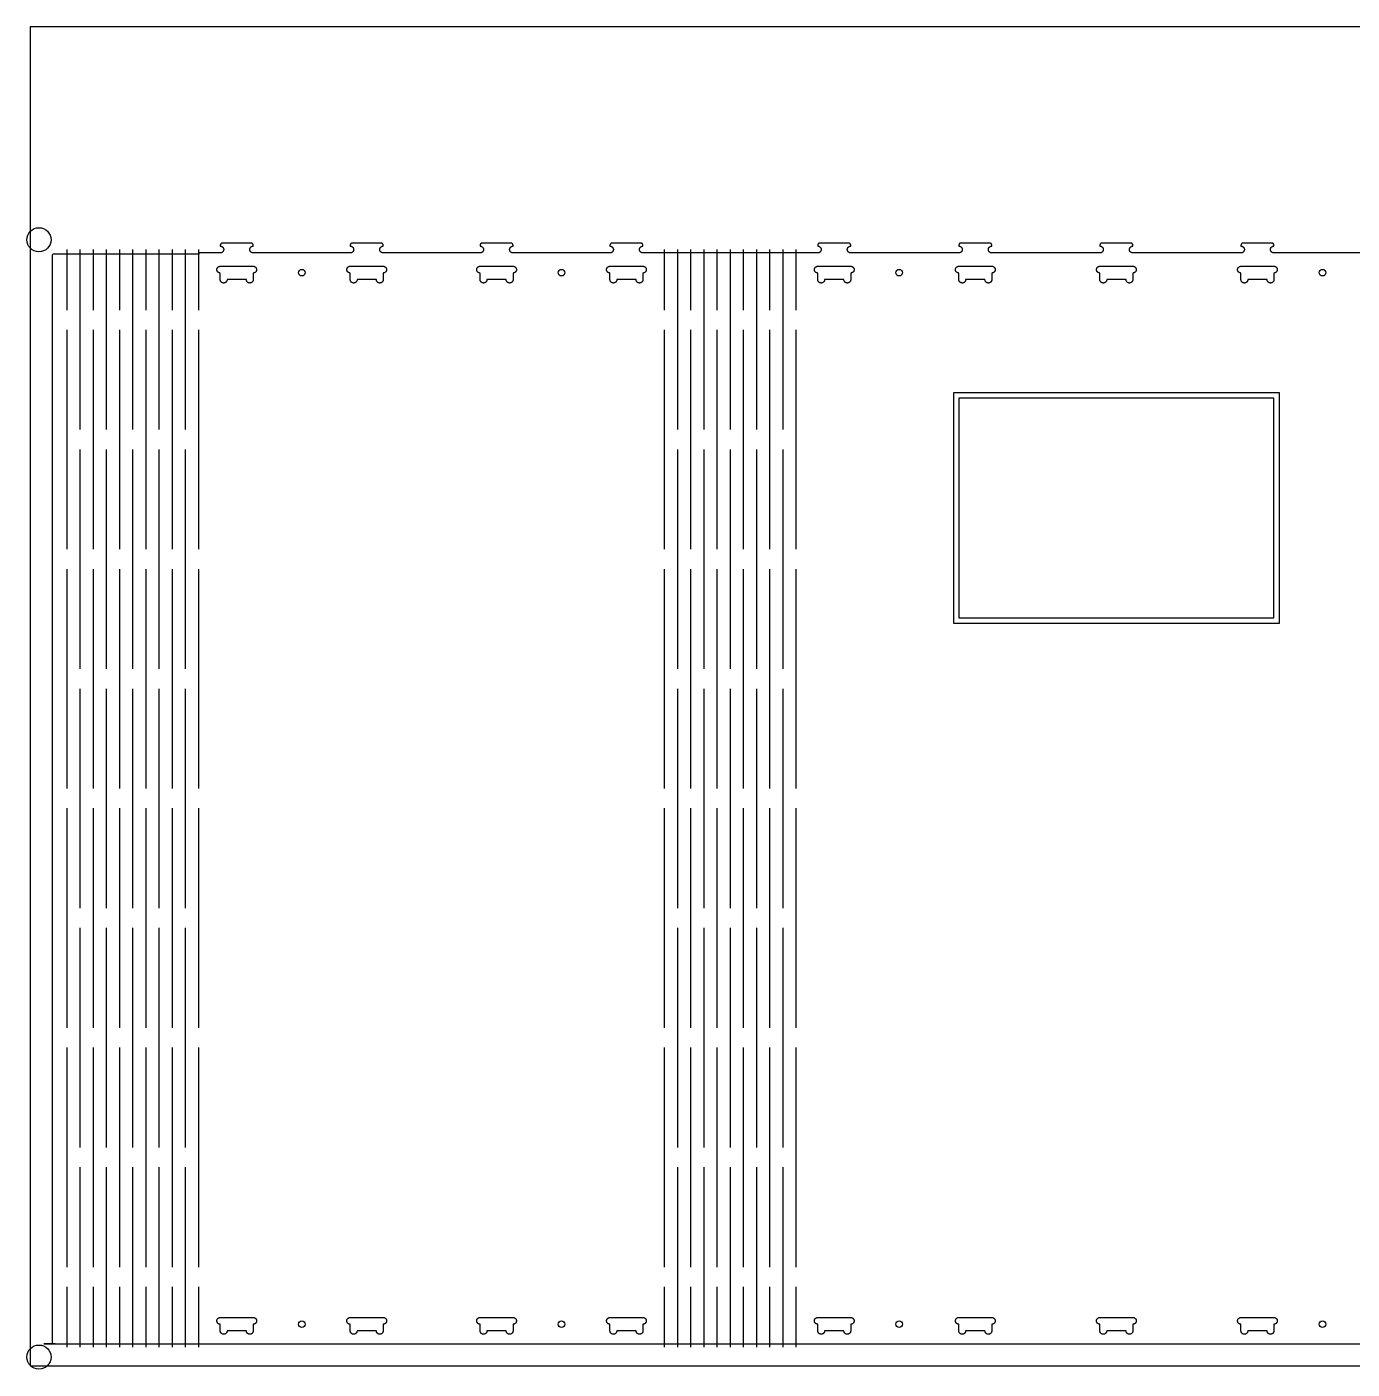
# Model space of a CAD drawing. Header units: millimetres. Extents: x -3 to 2440, y -3462 to 1220.
# Drawn here: x -3 to 1204, y -3 to 1220 of the extents above; entities that cross this region are included whole.
import ezdxf

# ---------------------------------------------------------------- set-up
doc = ezdxf.new("R2010")
doc.units = ezdxf.units.MM
doc.header["$MEASUREMENT"] = 0
for name, color, linetype, true_color in [('Part sheet1 - 12mm plywood$HOLD DOWN', 40, 'Continuous', 0xffbf00), ('Part sheet1 - 12mm plywood$Plywood skirt', 18, 'Continuous', 0x000000), ('Part sheet1 - 12mm plywood$Plywood skirt$Bend lines', 4, 'Continuous', 0x00ffff), ('Part sheet1 - 12mm plywood$Plywood skirt$Drill holes', 18, 'Continuous', 0x000000), ('Part sheet1 - 12mm plywood$Plywood skirt$Sign profile inside - pocket 6mm depth', 18, 'Continuous', 0x000000), ('Part sheet1 - 12mm plywood$Plywood skirt$Skirt ply cutout - improved outline', 18, 'Continuous', 0x000000), ('Part sheet1 - 12mm plywood$Plywood skirt$Skirt ply pockets', 18, 'Continuous', 0x000000)]:
    doc.layers.add(name, color=color, linetype=linetype, true_color=true_color)

msp = doc.modelspace()

# ---------------------------------------------------------------- linework, layer by layer
at = {"layer": 'Part sheet1 - 12mm plywood$HOLD DOWN'}
for centre in [(8, 1026), (8, 8)]:
    msp.add_circle(centre, 11, dxfattribs=at)
at = {"layer": 'Part sheet1 - 12mm plywood$Plywood skirt'}
msp.add_lwpolyline([(0, 0), (2440, 0), (2440, 1220), (0, 1220)], close=True, dxfattribs=at)
at = {"layer": 'Part sheet1 - 12mm plywood$Plywood skirt$Bend lines'}
for points in [[(33.6, 962), (33.6, 1017)], [(45.6, 853), (45.6, 1017)], [(57.6, 962), (57.6, 1017)], [(69.6, 853), (69.6, 1017)], [(81.6, 962), (81.6, 1017)], [(93.6, 853), (93.6, 1017)], [(105.6, 962), (105.6, 1017)], [(117.6, 853), (117.6, 1017)], [(129.6, 962), (129.6, 1017)], [(141.6, 853), (141.6, 1017)], [(153.6, 962), (153.6, 1017)], [(577.9, 962), (577.9, 1017)], [(589.9, 853), (589.9, 1017)], [(601.9, 962), (601.9, 1017)], [(613.9, 853), (613.9, 1017)], [(625.9, 962), (625.9, 1017)], [(637.9, 853), (637.9, 1017)], [(649.9, 962), (649.9, 1017)], [(661.9, 853), (661.9, 1017)], [(673.9, 962), (673.9, 1017)], [(685.9, 853), (685.9, 1017)], [(697.9, 962), (697.9, 1017)], [(33.6, 744), (33.6, 944)], [(57.6, 744), (57.6, 944)], [(81.6, 744), (81.6, 944)], [(105.6, 744), (105.6, 944)], [(129.6, 744), (129.6, 944)], [(153.6, 744), (153.6, 944)], [(577.9, 744), (577.9, 944)], [(601.9, 744), (601.9, 944)], [(625.9, 744), (625.9, 944)], [(649.9, 744), (649.9, 944)], [(673.9, 744), (673.9, 944)], [(697.9, 744), (697.9, 944)], [(45.6, 635), (45.6, 835)], [(69.6, 635), (69.6, 835)], [(93.6, 635), (93.6, 835)], [(117.6, 635), (117.6, 835)], [(141.6, 635), (141.6, 835)], [(589.9, 635), (589.9, 835)], [(613.9, 635), (613.9, 835)], [(637.9, 635), (637.9, 835)], [(661.9, 635), (661.9, 835)], [(685.9, 635), (685.9, 835)], [(33.6, 526), (33.6, 726)], [(57.6, 526), (57.6, 726)], [(81.6, 526), (81.6, 726)], [(105.6, 526), (105.6, 726)], [(129.6, 526), (129.6, 726)], [(153.6, 526), (153.6, 726)], [(577.9, 526), (577.9, 726)], [(601.9, 526), (601.9, 726)], [(625.9, 526), (625.9, 726)], [(649.9, 526), (649.9, 726)], [(673.9, 526), (673.9, 726)], [(697.9, 526), (697.9, 726)], [(45.6, 417), (45.6, 617)], [(69.6, 417), (69.6, 617)], [(93.6, 417), (93.6, 617)], [(117.6, 417), (117.6, 617)], [(141.6, 417), (141.6, 617)], [(589.9, 417), (589.9, 617)], [(613.9, 417), (613.9, 617)], [(637.9, 417), (637.9, 617)], [(661.9, 417), (661.9, 617)], [(685.9, 417), (685.9, 617)], [(33.6, 308), (33.6, 508)], [(57.6, 308), (57.6, 508)], [(81.6, 308), (81.6, 508)], [(105.6, 308), (105.6, 508)], [(129.6, 308), (129.6, 508)], [(153.6, 308), (153.6, 508)], [(577.9, 308), (577.9, 508)], [(601.9, 308), (601.9, 508)], [(625.9, 308), (625.9, 508)], [(649.9, 308), (649.9, 508)], [(673.9, 308), (673.9, 508)], [(697.9, 308), (697.9, 508)], [(45.6, 199), (45.6, 399)], [(69.6, 199), (69.6, 399)], [(93.6, 199), (93.6, 399)], [(117.6, 199), (117.6, 399)], [(141.6, 199), (141.6, 399)], [(589.9, 199), (589.9, 399)], [(613.9, 199), (613.9, 399)], [(637.9, 199), (637.9, 399)], [(661.9, 199), (661.9, 399)], [(685.9, 199), (685.9, 399)], [(33.6, 90), (33.6, 290)], [(57.6, 90), (57.6, 290)], [(81.6, 90), (81.6, 290)], [(105.6, 90), (105.6, 290)], [(129.6, 90), (129.6, 290)], [(153.6, 90), (153.6, 290)], [(577.9, 90), (577.9, 290)], [(601.9, 90), (601.9, 290)], [(625.9, 90), (625.9, 290)], [(649.9, 90), (649.9, 290)], [(673.9, 90), (673.9, 290)], [(697.9, 90), (697.9, 290)], [(45.6, 17), (45.6, 181)], [(69.6, 17), (69.6, 181)], [(93.6, 17), (93.6, 181)], [(117.6, 17), (117.6, 181)], [(141.6, 17), (141.6, 181)], [(589.9, 17), (589.9, 181)], [(613.9, 17), (613.9, 181)], [(637.9, 17), (637.9, 181)], [(661.9, 17), (661.9, 181)], [(685.9, 17), (685.9, 181)], [(33.6, 17), (33.6, 72)], [(57.6, 17), (57.6, 72)], [(81.6, 17), (81.6, 72)], [(105.6, 17), (105.6, 72)], [(129.6, 17), (129.6, 72)], [(153.6, 17), (153.6, 72)], [(577.9, 17), (577.9, 72)], [(601.9, 17), (601.9, 72)], [(625.9, 17), (625.9, 72)], [(649.9, 17), (649.9, 72)], [(673.9, 17), (673.9, 72)], [(697.9, 17), (697.9, 72)]]:
    msp.add_lwpolyline(points, dxfattribs=at)
at = {"layer": 'Part sheet1 - 12mm plywood$Plywood skirt$Drill holes'}
for centre in [(247.4, 996), (484.1, 996), (791.7, 996), (1177.2, 996), (247.4, 38), (484.1, 38), (791.7, 38), (1177.2, 38)]:
    msp.add_circle(centre, 3, dxfattribs=at)
at = {"layer": 'Part sheet1 - 12mm plywood$Plywood skirt$Sign profile inside - pocket 6mm depth'}
msp.add_lwpolyline([(841, 886.6), (841, 676.6), (1138, 676.6), (1138, 886.6)], close=True, dxfattribs=at)
at = {"layer": 'Part sheet1 - 12mm plywood$Plywood skirt$Skirt ply cutout - improved outline'}
msp.add_lwpolyline([(153.6, 1014), (153.6, 1013), (21, 1013)], dxfattribs=at)
msp.add_lwpolyline([(846, 881.6), (846, 681.6), (1133, 681.6), (1133, 881.6)], close=True, dxfattribs=at)
msp.add_arc((21, 1012), 1, 90, 180, dxfattribs=at)
for points, weights, knots in [([(203.2, 1014), (200.1, 1014.1), (200.1, 1017.1), (200.1, 1020.2), (203.2, 1020.2), (203.2, 1020.6), (203.2, 1021), (203.2, 1023), (201.2, 1023), (188.2, 1023), (175.2, 1023), (173.2, 1023), (173.2, 1021), (173.2, 1020.6), (173.2, 1020.2)], [0.990990907707, 0.711682821458, 1, 0.707106781187, 1, 1, 1, 0.707106781187, 1, 1, 1, 0.707106781187, 1, 1, 1], [8546.950009, 8546.950009, 8546.950009, 8551.743399, 8551.743399, 8556.612868, 8556.612868, 8557.632914, 8557.632914, 8560.774507, 8560.774507, 8585.059086, 8585.059086, 8588.200679, 8588.200679, 8589.220725, 8589.220725, 8589.220725]), ([(173.2, 1020.2), (176.3, 1020.2), (176.3, 1017.1), (176.3, 1014.1), (173.3, 1014)], [1, 0.707106781187, 1, 0.711682772572, 0.990991002424], [8589.220725, 8589.220725, 8589.220725, 8594.090193, 8594.090193, 8598.883584, 8598.883584, 8598.883584]), ([(321.5, 1014), (318.5, 1014.1), (318.5, 1017.1), (318.5, 1020.2), (321.6, 1020.2), (321.6, 1020.6), (321.6, 1021), (321.6, 1023), (319.6, 1023), (306.6, 1023), (293.6, 1023), (291.6, 1023), (291.6, 1021), (291.6, 1020.6), (291.6, 1020.2)], [0.990990897999, 0.711682826469, 1, 0.707106781187, 1, 1, 1, 0.707106781187, 1, 1, 1, 0.707106781187, 1, 1, 1], [8414.663116, 8414.663116, 8414.663116, 8419.456506, 8419.456506, 8424.325974, 8424.325974, 8425.346021, 8425.346021, 8428.487613, 8428.487613, 8452.772193, 8452.772193, 8455.913785, 8455.913785, 8456.933832, 8456.933832, 8456.933832]), ([(291.6, 1020.2), (294.7, 1020.2), (294.7, 1017.1), (294.7, 1014.1), (291.7, 1014)], [1, 0.707106781187, 1, 0.711682797282, 0.990990954549], [8456.933832, 8456.933832, 8456.933832, 8461.8033, 8461.8033, 8466.596691, 8466.596691, 8466.596691]), ([(439.8, 1014), (436.8, 1014.1), (436.8, 1017.1), (436.8, 1020.2), (439.9, 1020.2), (439.9, 1020.6), (439.9, 1021), (439.9, 1023), (437.9, 1023), (424.9, 1023), (411.9, 1023), (409.9, 1023), (409.9, 1021), (409.9, 1020.6), (409.9, 1020.2)], [0.990990893879, 0.711682828596, 1, 0.707106781187, 1, 1, 1, 0.707106781187, 1, 1, 1, 0.707106781187, 1, 1, 1], [8282.376223, 8282.376223, 8282.376223, 8287.169613, 8287.169613, 8292.039081, 8292.039081, 8293.059128, 8293.059128, 8296.20072, 8296.20072, 8320.4853, 8320.4853, 8323.626892, 8323.626892, 8324.646939, 8324.646939, 8324.646939]), ([(409.9, 1020.2), (413, 1020.2), (413, 1017.1), (413, 1014.1), (410, 1014)], [1, 0.707106781187, 1, 0.711682809062, 0.990990931725], [8324.646939, 8324.646939, 8324.646939, 8329.516407, 8329.516407, 8334.309798, 8334.309798, 8334.309798]), ([(558.2, 1014), (555.1, 1014.1), (555.1, 1017.1), (555.1, 1020.2), (558.2, 1020.2), (558.2, 1020.6), (558.2, 1021), (558.2, 1023), (556.2, 1023), (543.2, 1023), (530.2, 1023), (528.2, 1023), (528.2, 1021), (528.2, 1020.6), (528.2, 1020.2)], [0.99099087822, 0.711682836678, 1, 0.707106781187, 1, 1, 1, 0.707106781187, 1, 1, 1, 0.707106781187, 1, 1, 1], [8150.08933, 8150.08933, 8150.08933, 8154.88272, 8154.88272, 8159.752188, 8159.752188, 8160.772235, 8160.772235, 8163.913827, 8163.913827, 8188.198407, 8188.198407, 8191.339999, 8191.339999, 8192.360046, 8192.360046, 8192.360046]), ([(528.2, 1020.2), (531.3, 1020.2), (531.3, 1017.1), (531.3, 1014.1), (528.3, 1014)], [1, 0.707106781187, 1, 0.711682806354, 0.990990936973], [8192.360046, 8192.360046, 8192.360046, 8197.229514, 8197.229514, 8202.022905, 8202.022905, 8202.022905]), ([(747.4, 1014), (744.4, 1014.1), (744.4, 1017.1), (744.4, 1020.2), (747.5, 1020.2), (747.5, 1020.6), (747.5, 1021), (747.5, 1023), (745.5, 1023), (732.5, 1023), (719.5, 1023), (717.5, 1023), (717.5, 1021), (717.5, 1020.6), (717.5, 1020.2)], [0.990990881998, 0.711682834728, 1, 0.707106781187, 1, 1, 1, 0.707106781187, 1, 1, 1, 0.707106781187, 1, 1, 1], [7953.394529, 7953.394529, 7953.394529, 7958.187918, 7958.187918, 7963.057387, 7963.057387, 7964.077433, 7964.077433, 7967.219026, 7967.219026, 7991.503605, 7991.503605, 7994.645198, 7994.645198, 7995.665244, 7995.665244, 7995.665244]), ([(717.5, 1020.2), (720.6, 1020.2), (720.6, 1017.1), (720.6, 1014.1), (717.6, 1014)], [1, 0.707106781187, 1, 0.711682827941, 0.990990895148], [7995.665244, 7995.665244, 7995.665244, 8000.534713, 8000.534713, 8005.328103, 8005.328103, 8005.328103]), ([(875.9, 1014), (872.9, 1014.1), (872.9, 1017.1), (872.9, 1020.2), (876, 1020.2), (876, 1020.6), (876, 1021), (876, 1023), (874, 1023), (861, 1023), (848, 1023), (846, 1023), (846, 1021), (846, 1020.6), (846, 1020.2)], [0.990990880153, 0.71168283568, 1, 0.707106781187, 1, 1, 1, 0.707106781187, 1, 1, 1, 0.707106781187, 1, 1, 1], [7811.873809, 7811.873809, 7811.873809, 7816.667199, 7816.667199, 7821.536668, 7821.536668, 7822.556714, 7822.556714, 7825.698307, 7825.698307, 7849.982886, 7849.982886, 7853.124479, 7853.124479, 7854.144525, 7854.144525, 7854.144525]), ([(846, 1020.2), (849.1, 1020.2), (849.1, 1017.1), (849.1, 1014.1), (846.1, 1014)], [1, 0.707106781187, 1, 0.711682832398, 0.990990886513], [7854.144525, 7854.144525, 7854.144525, 7859.013994, 7859.013994, 7863.807384, 7863.807384, 7863.807384]), ([(1004.4, 1014), (1001.4, 1014.1), (1001.4, 1017.1), (1001.4, 1020.2), (1004.5, 1020.2), (1004.5, 1020.6), (1004.5, 1021), (1004.5, 1023), (1002.5, 1023), (989.5, 1023), (976.5, 1023), (974.5, 1023), (974.5, 1021), (974.5, 1020.6), (974.5, 1020.2)], [0.990990878864, 0.711682836345, 1, 0.707106781187, 1, 1, 1, 0.707106781187, 1, 1, 1, 0.707106781187, 1, 1, 1], [7670.35309, 7670.35309, 7670.35309, 7675.14648, 7675.14648, 7680.015949, 7680.015949, 7681.035995, 7681.035995, 7684.177588, 7684.177588, 7708.462167, 7708.462167, 7711.60376, 7711.60376, 7712.623806, 7712.623806, 7712.623806]), ([(974.5, 1020.2), (977.6, 1020.2), (977.6, 1017.1), (977.6, 1014.1), (974.6, 1014)], [1, 0.707106781187, 1, 0.711682835618, 0.990990880273], [7712.623806, 7712.623806, 7712.623806, 7717.493275, 7717.493275, 7722.286665, 7722.286665, 7722.286665]), ([(1132.9, 1014), (1129.9, 1014.1), (1129.9, 1017.1), (1129.9, 1020.2), (1133, 1020.2), (1133, 1020.6), (1133, 1021), (1133, 1023), (1131, 1023), (1118, 1023), (1105, 1023), (1103, 1023), (1103, 1021), (1103, 1020.6), (1103, 1020.2)], [0.99099087847, 0.711682836549, 1, 0.707106781187, 1, 1, 1, 0.707106781187, 1, 1, 1, 0.707106781187, 1, 1, 1], [7528.832371, 7528.832371, 7528.832371, 7533.625761, 7533.625761, 7538.49523, 7538.49523, 7539.515276, 7539.515276, 7542.656869, 7542.656869, 7566.941448, 7566.941448, 7570.083041, 7570.083041, 7571.103087, 7571.103087, 7571.103087]), ([(1103, 1020.2), (1106.1, 1020.2), (1106.1, 1017.1), (1106.1, 1014.1), (1103.1, 1014)], [1, 0.707106781187, 1, 0.711682837164, 0.990990877278], [7571.103087, 7571.103087, 7571.103087, 7575.972556, 7575.972556, 7580.765946, 7580.765946, 7580.765946]), ([(20, 21), (20, 20), (21, 20), (989.5, 20), (1958, 20), (1959, 20), (1959, 21), (1959, 516.5), (1959, 1012)], [1, 0.707106781186, 1, 1, 1, 0.707106781186, 1, 1, 1], [9207.685304, 9207.685304, 9207.685304, 9209.256101, 9209.256101, 10968.519902, 10968.519902, 10970.090699, 10970.090699, 11418.507385, 11418.507385, 11418.507385])]:
    msp.add_rational_spline(points, weights, degree=2, knots=knots, dxfattribs=at)
for points in [[(20, 1012), (20, 516.5), (20, 21)], [(173.3, 1014), (163.5, 1014), (153.6, 1014)], [(291.7, 1014), (247.4, 1014), (203.2, 1014)], [(410, 1014), (365.7, 1014), (321.5, 1014)], [(528.3, 1014), (484.1, 1014), (439.8, 1014)], [(717.6, 1014), (637.9, 1014), (558.2, 1014)], [(846.1, 1014), (796.7, 1014), (747.4, 1014)], [(974.6, 1014), (925.2, 1014), (875.9, 1014)], [(1103.1, 1014), (1053.7, 1014), (1004.4, 1014)], [(1231.6, 1014), (1182.2, 1014), (1132.9, 1014)]]:
    msp.add_open_spline(points, degree=2, dxfattribs=at)
at = {"layer": 'Part sheet1 - 12mm plywood$Plywood skirt$Skirt ply pockets'}
for points in [[(173.2, 1001.9), (203.2, 1001.9)], [(173.2, 989.7), (173.2, 995.7)], [(203.2, 995.7), (203.2, 989.7)], [(291.6, 1001.9), (321.6, 1001.9)], [(291.6, 989.7), (291.6, 995.7)], [(321.6, 995.7), (321.6, 989.7)], [(409.9, 1001.9), (439.9, 1001.9)], [(409.9, 989.7), (409.9, 995.7)], [(439.9, 995.7), (439.9, 989.7)], [(528.2, 1001.9), (558.2, 1001.9)], [(528.2, 989.7), (528.2, 995.7)], [(558.2, 995.7), (558.2, 989.7)], [(717.5, 1001.9), (747.5, 1001.9)], [(717.5, 989.7), (717.5, 995.7)], [(747.5, 995.7), (747.5, 989.7)], [(846, 1001.9), (876, 1001.9)], [(846, 989.7), (846, 995.7)], [(876, 995.7), (876, 989.7)], [(974.5, 1001.9), (1004.5, 1001.9)], [(974.5, 989.7), (974.5, 995.7)], [(1004.5, 995.7), (1004.5, 989.7)], [(1103, 1001.9), (1133, 1001.9)], [(1103, 989.7), (1103, 995.7)], [(1133, 995.7), (1133, 989.7)], [(197, 989.7), (179.4, 989.7)], [(315.4, 989.7), (297.8, 989.7)], [(433.7, 989.7), (416.1, 989.7)], [(552, 989.7), (534.4, 989.7)], [(741.3, 989.7), (723.7, 989.7)], [(869.8, 989.7), (852.2, 989.7)], [(998.3, 989.7), (980.7, 989.7)], [(1126.8, 989.7), (1109.2, 989.7)], [(173.2, 44.1), (203.2, 44.1)], [(173.2, 31.9), (173.2, 37.9)], [(203.2, 37.9), (203.2, 31.9)], [(291.6, 44.1), (321.6, 44.1)], [(291.6, 31.9), (291.6, 37.9)], [(321.6, 37.9), (321.6, 31.9)], [(409.9, 44.1), (439.9, 44.1)], [(409.9, 31.9), (409.9, 37.9)], [(439.9, 37.9), (439.9, 31.9)], [(528.2, 44.1), (558.2, 44.1)], [(528.2, 31.9), (528.2, 37.9)], [(558.2, 37.9), (558.2, 31.9)], [(717.5, 44.1), (747.5, 44.1)], [(717.5, 31.9), (717.5, 37.9)], [(747.5, 37.9), (747.5, 31.9)], [(846, 44.1), (876, 44.1)], [(846, 31.9), (846, 37.9)], [(876, 37.9), (876, 31.9)], [(974.5, 44.1), (1004.5, 44.1)], [(974.5, 31.9), (974.5, 37.9)], [(1004.5, 37.9), (1004.5, 31.9)], [(1103, 44.1), (1133, 44.1)], [(1103, 31.9), (1103, 37.9)], [(1133, 37.9), (1133, 31.9)], [(197, 31.9), (179.4, 31.9)], [(315.4, 31.9), (297.8, 31.9)], [(433.7, 31.9), (416.1, 31.9)], [(552, 31.9), (534.4, 31.9)], [(741.3, 31.9), (723.7, 31.9)], [(869.8, 31.9), (852.2, 31.9)], [(998.3, 31.9), (980.7, 31.9)], [(1126.8, 31.9), (1109.2, 31.9)]]:
    msp.add_lwpolyline(points, dxfattribs=at)
for points, knots in [([(173.2, 995.7), (170.1, 995.7), (170.1, 998.8), (170.1, 1001.9), (173.2, 1001.9)], [-9.738937, -9.738937, -9.738937, -4.869469, -4.869469, 0, 0, 0]), ([(203.2, 1001.9), (206.3, 1001.9), (206.3, 998.8), (206.3, 995.7), (203.2, 995.7)], [0, 0, 0, 4.869469, 4.869469, 9.738937, 9.738937, 9.738937]), ([(291.6, 995.7), (288.5, 995.7), (288.5, 998.8), (288.5, 1001.9), (291.6, 1001.9)], [-9.738937, -9.738937, -9.738937, -4.869469, -4.869469, 0, 0, 0]), ([(321.6, 1001.9), (324.7, 1001.9), (324.7, 998.8), (324.7, 995.7), (321.6, 995.7)], [0, 0, 0, 4.869469, 4.869469, 9.738937, 9.738937, 9.738937]), ([(409.9, 995.7), (406.8, 995.7), (406.8, 998.8), (406.8, 1001.9), (409.9, 1001.9)], [-9.738937, -9.738937, -9.738937, -4.869469, -4.869469, 0, 0, 0]), ([(439.9, 1001.9), (443, 1001.9), (443, 998.8), (443, 995.7), (439.9, 995.7)], [0, 0, 0, 4.869469, 4.869469, 9.738937, 9.738937, 9.738937]), ([(528.2, 995.7), (525.1, 995.7), (525.1, 998.8), (525.1, 1001.9), (528.2, 1001.9)], [-9.738937, -9.738937, -9.738937, -4.869469, -4.869469, 0, 0, 0]), ([(558.2, 1001.9), (561.3, 1001.9), (561.3, 998.8), (561.3, 995.7), (558.2, 995.7)], [0, 0, 0, 4.869469, 4.869469, 9.738937, 9.738937, 9.738937]), ([(717.5, 995.7), (714.4, 995.7), (714.4, 998.8), (714.4, 1001.9), (717.5, 1001.9)], [-9.738937, -9.738937, -9.738937, -4.869469, -4.869469, 0, 0, 0]), ([(747.5, 1001.9), (750.6, 1001.9), (750.6, 998.8), (750.6, 995.7), (747.5, 995.7)], [0, 0, 0, 4.869469, 4.869469, 9.738937, 9.738937, 9.738937]), ([(846, 995.7), (842.9, 995.7), (842.9, 998.8), (842.9, 1001.9), (846, 1001.9)], [-9.738937, -9.738937, -9.738937, -4.869469, -4.869469, 0, 0, 0]), ([(876, 1001.9), (879.1, 1001.9), (879.1, 998.8), (879.1, 995.7), (876, 995.7)], [0, 0, 0, 4.869469, 4.869469, 9.738937, 9.738937, 9.738937]), ([(974.5, 995.7), (971.4, 995.7), (971.4, 998.8), (971.4, 1001.9), (974.5, 1001.9)], [-9.738937, -9.738937, -9.738937, -4.869469, -4.869469, 0, 0, 0]), ([(1004.5, 1001.9), (1007.6, 1001.9), (1007.6, 998.8), (1007.6, 995.7), (1004.5, 995.7)], [0, 0, 0, 4.869469, 4.869469, 9.738937, 9.738937, 9.738937]), ([(1103, 995.7), (1099.9, 995.7), (1099.9, 998.8), (1099.9, 1001.9), (1103, 1001.9)], [-9.738937, -9.738937, -9.738937, -4.869469, -4.869469, 0, 0, 0]), ([(1133, 1001.9), (1136.1, 1001.9), (1136.1, 998.8), (1136.1, 995.7), (1133, 995.7)], [0, 0, 0, 4.869469, 4.869469, 9.738937, 9.738937, 9.738937]), ([(179.4, 989.7), (179.4, 986.6), (176.3, 986.6), (173.2, 986.6), (173.2, 989.7)], [-19.477874, -19.477874, -19.477874, -14.608406, -14.608406, -9.738937, -9.738937, -9.738937]), ([(203.2, 989.7), (203.2, 986.6), (200.1, 986.6), (197, 986.6), (197, 989.7)], [9.738937, 9.738937, 9.738937, 14.608406, 14.608406, 19.477874, 19.477874, 19.477874]), ([(297.8, 989.7), (297.8, 986.6), (294.7, 986.6), (291.6, 986.6), (291.6, 989.7)], [-19.477874, -19.477874, -19.477874, -14.608406, -14.608406, -9.738937, -9.738937, -9.738937]), ([(321.6, 989.7), (321.6, 986.6), (318.5, 986.6), (315.4, 986.6), (315.4, 989.7)], [9.738937, 9.738937, 9.738937, 14.608406, 14.608406, 19.477874, 19.477874, 19.477874]), ([(416.1, 989.7), (416.1, 986.6), (413, 986.6), (409.9, 986.6), (409.9, 989.7)], [-19.477874, -19.477874, -19.477874, -14.608406, -14.608406, -9.738937, -9.738937, -9.738937]), ([(439.9, 989.7), (439.9, 986.6), (436.8, 986.6), (433.7, 986.6), (433.7, 989.7)], [9.738937, 9.738937, 9.738937, 14.608406, 14.608406, 19.477874, 19.477874, 19.477874]), ([(534.4, 989.7), (534.4, 986.6), (531.3, 986.6), (528.2, 986.6), (528.2, 989.7)], [-19.477874, -19.477874, -19.477874, -14.608406, -14.608406, -9.738937, -9.738937, -9.738937]), ([(558.2, 989.7), (558.2, 986.6), (555.1, 986.6), (552, 986.6), (552, 989.7)], [9.738937, 9.738937, 9.738937, 14.608406, 14.608406, 19.477874, 19.477874, 19.477874]), ([(723.7, 989.7), (723.7, 986.6), (720.6, 986.6), (717.5, 986.6), (717.5, 989.7)], [-19.477874, -19.477874, -19.477874, -14.608406, -14.608406, -9.738937, -9.738937, -9.738937]), ([(747.5, 989.7), (747.5, 986.6), (744.4, 986.6), (741.3, 986.6), (741.3, 989.7)], [9.738937, 9.738937, 9.738937, 14.608406, 14.608406, 19.477874, 19.477874, 19.477874]), ([(852.2, 989.7), (852.2, 986.6), (849.1, 986.6), (846, 986.6), (846, 989.7)], [-19.477874, -19.477874, -19.477874, -14.608406, -14.608406, -9.738937, -9.738937, -9.738937]), ([(876, 989.7), (876, 986.6), (872.9, 986.6), (869.8, 986.6), (869.8, 989.7)], [9.738937, 9.738937, 9.738937, 14.608406, 14.608406, 19.477874, 19.477874, 19.477874]), ([(980.7, 989.7), (980.7, 986.6), (977.6, 986.6), (974.5, 986.6), (974.5, 989.7)], [-19.477874, -19.477874, -19.477874, -14.608406, -14.608406, -9.738937, -9.738937, -9.738937]), ([(1004.5, 989.7), (1004.5, 986.6), (1001.4, 986.6), (998.3, 986.6), (998.3, 989.7)], [9.738937, 9.738937, 9.738937, 14.608406, 14.608406, 19.477874, 19.477874, 19.477874]), ([(1109.2, 989.7), (1109.2, 986.6), (1106.1, 986.6), (1103, 986.6), (1103, 989.7)], [-19.477874, -19.477874, -19.477874, -14.608406, -14.608406, -9.738937, -9.738937, -9.738937]), ([(1133, 989.7), (1133, 986.6), (1129.9, 986.6), (1126.8, 986.6), (1126.8, 989.7)], [9.738937, 9.738937, 9.738937, 14.608406, 14.608406, 19.477874, 19.477874, 19.477874]), ([(173.2, 37.9), (170.1, 37.9), (170.1, 41), (170.1, 44.1), (173.2, 44.1)], [-9.738937, -9.738937, -9.738937, -4.869469, -4.869469, 0, 0, 0]), ([(203.2, 44.1), (206.3, 44.1), (206.3, 41), (206.3, 37.9), (203.2, 37.9)], [0, 0, 0, 4.869469, 4.869469, 9.738937, 9.738937, 9.738937]), ([(291.6, 37.9), (288.5, 37.9), (288.5, 41), (288.5, 44.1), (291.6, 44.1)], [-9.738937, -9.738937, -9.738937, -4.869469, -4.869469, 0, 0, 0]), ([(321.6, 44.1), (324.7, 44.1), (324.7, 41), (324.7, 37.9), (321.6, 37.9)], [0, 0, 0, 4.869469, 4.869469, 9.738937, 9.738937, 9.738937]), ([(409.9, 37.9), (406.8, 37.9), (406.8, 41), (406.8, 44.1), (409.9, 44.1)], [-9.738937, -9.738937, -9.738937, -4.869469, -4.869469, 0, 0, 0]), ([(439.9, 44.1), (443, 44.1), (443, 41), (443, 37.9), (439.9, 37.9)], [0, 0, 0, 4.869469, 4.869469, 9.738937, 9.738937, 9.738937]), ([(528.2, 37.9), (525.1, 37.9), (525.1, 41), (525.1, 44.1), (528.2, 44.1)], [-9.738937, -9.738937, -9.738937, -4.869469, -4.869469, 0, 0, 0]), ([(558.2, 44.1), (561.3, 44.1), (561.3, 41), (561.3, 37.9), (558.2, 37.9)], [0, 0, 0, 4.869469, 4.869469, 9.738937, 9.738937, 9.738937]), ([(717.5, 37.9), (714.4, 37.9), (714.4, 41), (714.4, 44.1), (717.5, 44.1)], [-9.738937, -9.738937, -9.738937, -4.869469, -4.869469, 0, 0, 0]), ([(747.5, 44.1), (750.6, 44.1), (750.6, 41), (750.6, 37.9), (747.5, 37.9)], [0, 0, 0, 4.869469, 4.869469, 9.738937, 9.738937, 9.738937]), ([(846, 37.9), (842.9, 37.9), (842.9, 41), (842.9, 44.1), (846, 44.1)], [-9.738937, -9.738937, -9.738937, -4.869469, -4.869469, 0, 0, 0]), ([(876, 44.1), (879.1, 44.1), (879.1, 41), (879.1, 37.9), (876, 37.9)], [0, 0, 0, 4.869469, 4.869469, 9.738937, 9.738937, 9.738937]), ([(974.5, 37.9), (971.4, 37.9), (971.4, 41), (971.4, 44.1), (974.5, 44.1)], [-9.738937, -9.738937, -9.738937, -4.869469, -4.869469, 0, 0, 0]), ([(1004.5, 44.1), (1007.6, 44.1), (1007.6, 41), (1007.6, 37.9), (1004.5, 37.9)], [0, 0, 0, 4.869469, 4.869469, 9.738937, 9.738937, 9.738937]), ([(1103, 37.9), (1099.9, 37.9), (1099.9, 41), (1099.9, 44.1), (1103, 44.1)], [-9.738937, -9.738937, -9.738937, -4.869469, -4.869469, 0, 0, 0]), ([(1133, 44.1), (1136.1, 44.1), (1136.1, 41), (1136.1, 37.9), (1133, 37.9)], [0, 0, 0, 4.869469, 4.869469, 9.738937, 9.738937, 9.738937]), ([(179.4, 31.9), (179.4, 28.8), (176.3, 28.8), (173.2, 28.8), (173.2, 31.9)], [-19.477874, -19.477874, -19.477874, -14.608406, -14.608406, -9.738937, -9.738937, -9.738937]), ([(203.2, 31.9), (203.2, 28.8), (200.1, 28.8), (197, 28.8), (197, 31.9)], [9.738937, 9.738937, 9.738937, 14.608406, 14.608406, 19.477874, 19.477874, 19.477874]), ([(297.8, 31.9), (297.8, 28.8), (294.7, 28.8), (291.6, 28.8), (291.6, 31.9)], [-19.477874, -19.477874, -19.477874, -14.608406, -14.608406, -9.738937, -9.738937, -9.738937]), ([(321.6, 31.9), (321.6, 28.8), (318.5, 28.8), (315.4, 28.8), (315.4, 31.9)], [9.738937, 9.738937, 9.738937, 14.608406, 14.608406, 19.477874, 19.477874, 19.477874]), ([(416.1, 31.9), (416.1, 28.8), (413, 28.8), (409.9, 28.8), (409.9, 31.9)], [-19.477874, -19.477874, -19.477874, -14.608406, -14.608406, -9.738937, -9.738937, -9.738937]), ([(439.9, 31.9), (439.9, 28.8), (436.8, 28.8), (433.7, 28.8), (433.7, 31.9)], [9.738937, 9.738937, 9.738937, 14.608406, 14.608406, 19.477874, 19.477874, 19.477874]), ([(534.4, 31.9), (534.4, 28.8), (531.3, 28.8), (528.2, 28.8), (528.2, 31.9)], [-19.477874, -19.477874, -19.477874, -14.608406, -14.608406, -9.738937, -9.738937, -9.738937]), ([(558.2, 31.9), (558.2, 28.8), (555.1, 28.8), (552, 28.8), (552, 31.9)], [9.738937, 9.738937, 9.738937, 14.608406, 14.608406, 19.477874, 19.477874, 19.477874]), ([(723.7, 31.9), (723.7, 28.8), (720.6, 28.8), (717.5, 28.8), (717.5, 31.9)], [-19.477874, -19.477874, -19.477874, -14.608406, -14.608406, -9.738937, -9.738937, -9.738937]), ([(747.5, 31.9), (747.5, 28.8), (744.4, 28.8), (741.3, 28.8), (741.3, 31.9)], [9.738937, 9.738937, 9.738937, 14.608406, 14.608406, 19.477874, 19.477874, 19.477874]), ([(852.2, 31.9), (852.2, 28.8), (849.1, 28.8), (846, 28.8), (846, 31.9)], [-19.477874, -19.477874, -19.477874, -14.608406, -14.608406, -9.738937, -9.738937, -9.738937]), ([(876, 31.9), (876, 28.8), (872.9, 28.8), (869.8, 28.8), (869.8, 31.9)], [9.738937, 9.738937, 9.738937, 14.608406, 14.608406, 19.477874, 19.477874, 19.477874]), ([(980.7, 31.9), (980.7, 28.8), (977.6, 28.8), (974.5, 28.8), (974.5, 31.9)], [-19.477874, -19.477874, -19.477874, -14.608406, -14.608406, -9.738937, -9.738937, -9.738937]), ([(1004.5, 31.9), (1004.5, 28.8), (1001.4, 28.8), (998.3, 28.8), (998.3, 31.9)], [9.738937, 9.738937, 9.738937, 14.608406, 14.608406, 19.477874, 19.477874, 19.477874]), ([(1109.2, 31.9), (1109.2, 28.8), (1106.1, 28.8), (1103, 28.8), (1103, 31.9)], [-19.477874, -19.477874, -19.477874, -14.608406, -14.608406, -9.738937, -9.738937, -9.738937]), ([(1133, 31.9), (1133, 28.8), (1129.9, 28.8), (1126.8, 28.8), (1126.8, 31.9)], [9.738937, 9.738937, 9.738937, 14.608406, 14.608406, 19.477874, 19.477874, 19.477874])]:
    msp.add_rational_spline(points, [1, 0.707106781187, 1, 0.707106781187, 1], degree=2, knots=knots, dxfattribs=at)

doc.saveas('drawing.dxf')
